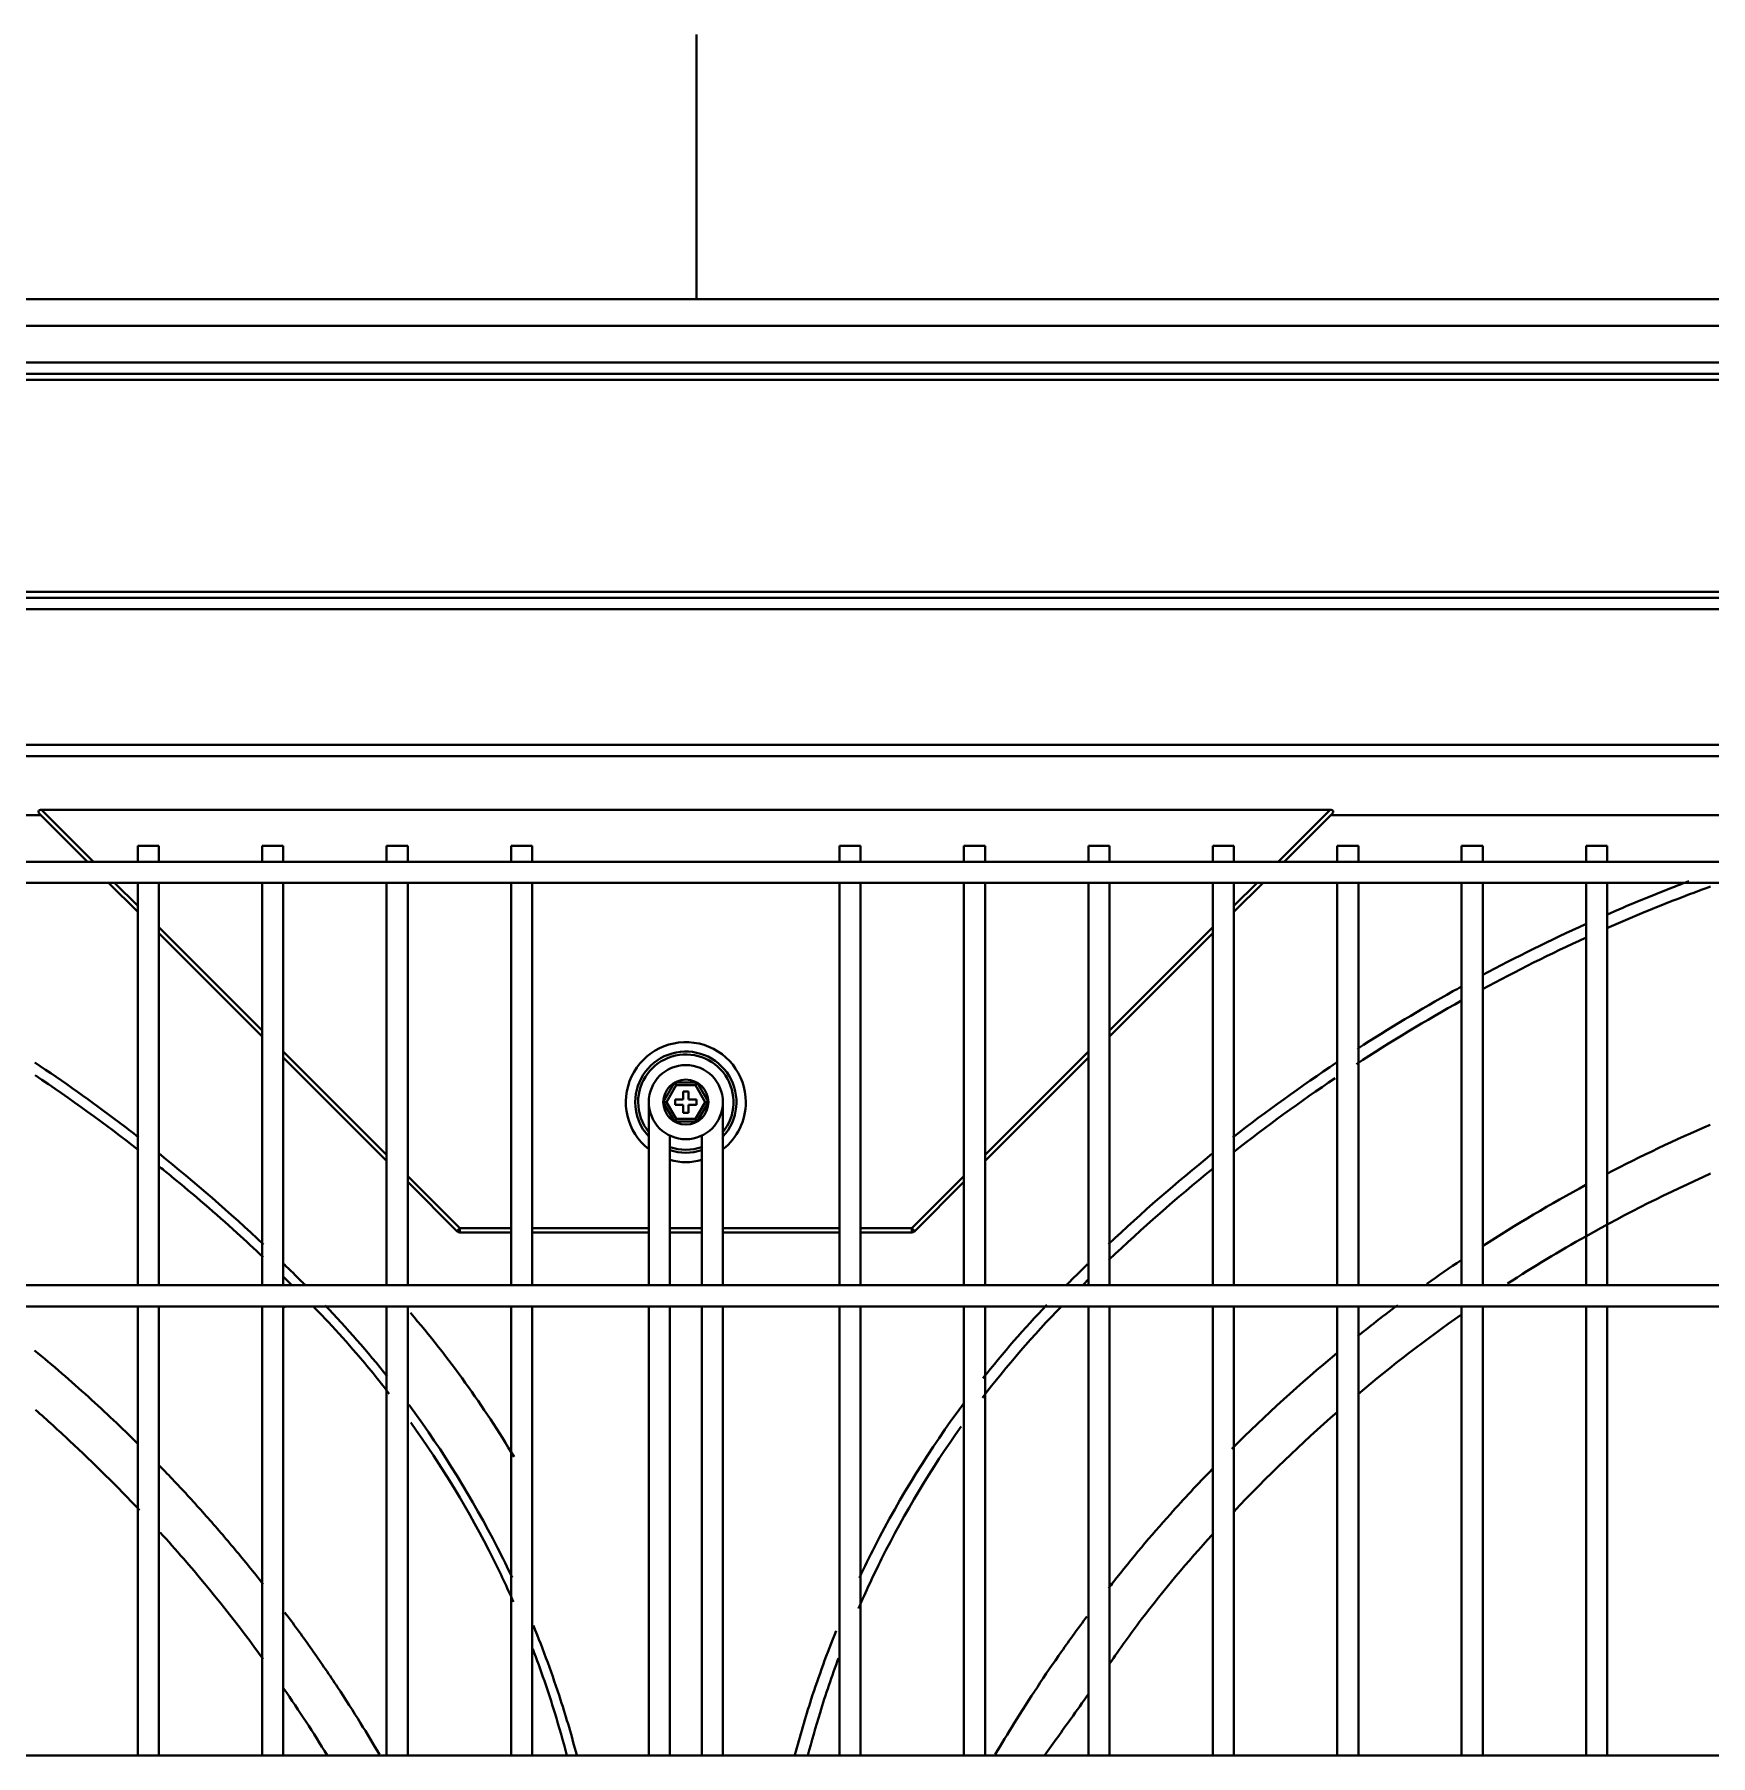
# Model space of a CAD drawing. Extents: x 58467 to 79089, y -33726 to -17391.
# Drawn here: x 78422.12 to 78453.77, y -19437.4 to -19404.9 of the extents above; entities that cross this region are included whole.
import ezdxf

# ---------------------------------------------------------------- set-up
doc = ezdxf.new("R2010")
doc.units = 0
doc.header["$LTSCALE"] = 100
doc.layers.add('+ENTE-ST-DOSEME USTU KONDDRENAJ', color=110, linetype='DOSEMEUSTUKONDENSDRENAJ_LINE', lineweight=40)
doc.linetypes.add('DOSEMEUSTUKONDENSDRENAJ_LINE', pattern='A,300,-40,["CD",Standard,S=15,R=0,X=-35,Y=-7.5],0', length=340)

# ---------------------------------------------------------------- blocks, each defined once
blk = doc.blocks.new('2 KAT SOL')
at = {"color": 3}
for p, q in [((54125.214, -32110.983, -3.539), (54125.214, -32105.983, -3.539)), ((54067.032, -32110.983, -3.539), (54183.034, -32110.983, -3.539)), ((54183.034, -32111.483, -3.539), (54067.032, -32111.483, -3.539)), ((54072.439, -32112.179, -3.539), (54177.584, -32112.179, -3.539)), ((54177.584, -32112.391, -3.539), (54072.439, -32112.391, -3.539)), ((54177.584, -32112.503, -3.539), (54072.439, -32112.503, -3.539)), ((54072.439, -32116.508, -3.539), (54177.584, -32116.508, -3.539)), ((54072.439, -32116.621, -3.539), (54177.584, -32116.621, -3.539)), ((54177.584, -32116.833, -3.539), (54072.439, -32116.833, -3.539)), ((54072.432, -32119.4, -3.539), (54177.59, -32119.4, -3.539)), ((54177.438, -32119.612, -3.539), (54072.585, -32119.612, -3.539)), ((54102.012, -32120.724, -3.539), (54112.834, -32120.724, -3.539)), ((54113.714, -32121.604, -3.539), (54112.814, -32120.704, -3.539)), ((54112.847, -32120.624, -3.539), (54137.175, -32120.624, -3.539)), ((54113.827, -32121.604, -3.539), (54112.847, -32120.624, -3.539)), ((54137.175, -32120.624, -3.539), (54136.195, -32121.604, -3.539)), ((54137.209, -32120.704, -3.539), (54136.308, -32121.604, -3.539)), ((54137.189, -32120.724, -3.539), (54148.01, -32120.724, -3.539)), ((54114.662, -32121.304, -3.539), (54114.662, -32121.604, -3.539)), ((54115.062, -32121.304, -3.539), (54114.662, -32121.304, -3.539)), ((54115.062, -32121.604, -3.539), (54115.062, -32121.304, -3.539)), ((54117.012, -32121.304, -3.539), (54117.012, -32121.604, -3.539)), ((54117.412, -32121.304, -3.539), (54117.012, -32121.304, -3.539)), ((54117.412, -32121.604, -3.539), (54117.412, -32121.304, -3.539)), ((54119.362, -32121.304, -3.539), (54119.362, -32121.604, -3.539)), ((54119.762, -32121.304, -3.539), (54119.362, -32121.304, -3.539)), ((54119.762, -32121.604, -3.539), (54119.762, -32121.304, -3.539)), ((54121.711, -32121.304, -3.539), (54121.711, -32121.604, -3.539)), ((54122.111, -32121.304, -3.539), (54121.711, -32121.304, -3.539)), ((54122.111, -32121.604, -3.539), (54122.111, -32121.304, -3.539)), ((54127.91, -32121.304, -3.539), (54127.91, -32121.604, -3.539)), ((54128.31, -32121.304, -3.539), (54127.91, -32121.304, -3.539)), ((54128.31, -32121.604, -3.539), (54128.31, -32121.304, -3.539)), ((54130.26, -32121.304, -3.539), (54130.26, -32121.604, -3.539)), ((54130.66, -32121.304, -3.539), (54130.26, -32121.304, -3.539)), ((54130.66, -32121.604, -3.539), (54130.66, -32121.304, -3.539)), ((54132.61, -32121.304, -3.539), (54132.61, -32121.604, -3.539)), ((54133.01, -32121.304, -3.539), (54132.61, -32121.304, -3.539)), ((54133.01, -32121.604, -3.539), (54133.01, -32121.304, -3.539)), ((54134.959, -32121.304, -3.539), (54134.959, -32121.604, -3.539)), ((54135.359, -32121.304, -3.539), (54134.959, -32121.304, -3.539)), ((54135.359, -32121.604, -3.539), (54135.359, -32121.304, -3.539)), ((54137.309, -32121.304, -3.539), (54137.309, -32121.604, -3.539)), ((54137.709, -32121.304, -3.539), (54137.309, -32121.304, -3.539)), ((54137.709, -32121.604, -3.539), (54137.709, -32121.304, -3.539)), ((54139.658, -32121.304, -3.539), (54139.658, -32121.604, -3.539)), ((54140.058, -32121.304, -3.539), (54139.658, -32121.304, -3.539)), ((54140.058, -32121.604, -3.539), (54140.058, -32121.304, -3.539)), ((54142.008, -32121.304, -3.539), (54142.008, -32121.604, -3.539)), ((54142.408, -32121.304, -3.539), (54142.008, -32121.304, -3.539)), ((54142.408, -32121.604, -3.539), (54142.408, -32121.304, -3.539)), ((54177.76, -32121.604, -3.539), (54072.305, -32121.604, -3.539)), ((54072.305, -32122.004, -3.539), (54177.76, -32122.004, -3.539)), ((54114.662, -32122.553, -3.539), (54114.114, -32122.004, -3.539)), ((54114.662, -32122.439, -3.539), (54114.227, -32122.004, -3.539)), ((54114.662, -32122.004, -3.539), (54114.662, -32129.603, -3.539)), ((54115.062, -32129.603, -3.539), (54115.062, -32122.004, -3.539)), ((54117.012, -32122.004, -3.539), (54117.012, -32129.603, -3.539)), ((54117.412, -32129.603, -3.539), (54117.412, -32122.004, -3.539)), ((54119.362, -32122.004, -3.539), (54119.362, -32129.603, -3.539)), ((54119.762, -32129.603, -3.539), (54119.762, -32122.004, -3.539)), ((54121.711, -32122.004, -3.539), (54121.711, -32129.603, -3.539)), ((54122.111, -32129.603, -3.539), (54122.111, -32122.004, -3.539)), ((54127.91, -32122.004, -3.539), (54127.91, -32129.603, -3.539)), ((54128.31, -32129.603, -3.539), (54128.31, -32122.004, -3.539)), ((54130.26, -32122.004, -3.539), (54130.26, -32129.603, -3.539)), ((54130.66, -32129.603, -3.539), (54130.66, -32122.004, -3.539)), ((54132.61, -32122.004, -3.539), (54132.61, -32129.603, -3.539)), ((54133.01, -32129.603, -3.539), (54133.01, -32122.004, -3.539)), ((54134.959, -32122.004, -3.539), (54134.959, -32129.603, -3.539)), ((54135.359, -32129.603, -3.539), (54135.359, -32122.004, -3.539)), ((54135.795, -32122.004, -3.539), (54135.359, -32122.44, -3.539)), ((54135.908, -32122.004, -3.539), (54135.359, -32122.553, -3.539)), ((54137.309, -32122.004, -3.539), (54137.309, -32129.603, -3.539)), ((54137.709, -32129.603, -3.539), (54137.709, -32122.004, -3.539)), ((54139.658, -32122.004, -3.539), (54139.658, -32129.603, -3.539)), ((54140.058, -32129.603, -3.539), (54140.058, -32122.004, -3.539)), ((54142.008, -32122.004, -3.539), (54142.008, -32129.603, -3.539)), ((54142.408, -32129.603, -3.539), (54142.408, -32122.004, -3.539)), ((54117.012, -32124.789, -3.539), (54115.062, -32122.839, -3.539)), ((54117.012, -32124.902, -3.539), (54115.062, -32122.953, -3.539)), ((54134.959, -32122.84, -3.539), (54133.01, -32124.79, -3.539)), ((54134.959, -32122.953, -3.539), (54133.01, -32124.903, -3.539)), ((54119.362, -32127.139, -3.539), (54117.412, -32125.189, -3.539)), ((54119.362, -32127.252, -3.539), (54117.412, -32125.302, -3.539)), ((54132.61, -32125.19, -3.539), (54130.66, -32127.139, -3.539)), ((54132.61, -32125.303, -3.539), (54130.66, -32127.252, -3.539)), ((54124.586, -32126.144, -3.539), (54124.799, -32125.776, -3.539)), ((54124.828, -32125.826, -3.539), (54124.644, -32126.144, -3.539)), ((54124.799, -32125.776, -3.539), (54125.224, -32125.776, -3.539)), ((54124.828, -32125.826, -3.539), (54124.799, -32125.776, -3.539)), ((54125.195, -32125.826, -3.539), (54124.828, -32125.826, -3.539)), ((54125.061, -32125.944, -3.539), (54124.961, -32125.944, -3.539)), ((54124.961, -32126.094, -3.539), (54124.961, -32125.944, -3.539)), ((54125.061, -32125.944, -3.539), (54125.061, -32126.094, -3.539)), ((54125.224, -32125.776, -3.539), (54125.195, -32125.826, -3.539)), ((54125.378, -32126.144, -3.539), (54125.195, -32125.826, -3.539)), ((54125.224, -32125.776, -3.539), (54125.436, -32126.144, -3.539)), ((54124.311, -32126.158, -3.539), (54124.311, -32127.537, -3.539)), ((54124.799, -32126.512, -3.539), (54124.586, -32126.144, -3.539)), ((54124.644, -32126.144, -3.539), (54124.586, -32126.144, -3.539)), ((54124.644, -32126.144, -3.539), (54124.828, -32126.462, -3.539)), ((54124.811, -32126.094, -3.539), (54124.811, -32126.194, -3.539)), ((54124.961, -32126.094, -3.539), (54124.811, -32126.094, -3.539)), ((54124.961, -32126.194, -3.539), (54124.811, -32126.194, -3.539)), ((54124.961, -32126.344, -3.539), (54124.961, -32126.194, -3.539)), ((54125.061, -32126.344, -3.539), (54124.961, -32126.344, -3.539)), ((54125.061, -32126.094, -3.539), (54125.211, -32126.094, -3.539)), ((54125.061, -32126.194, -3.539), (54125.061, -32126.344, -3.539)), ((54125.061, -32126.194, -3.539), (54125.211, -32126.194, -3.539)), ((54125.195, -32126.462, -3.539), (54125.378, -32126.144, -3.539)), ((54125.211, -32126.094, -3.539), (54125.211, -32126.194, -3.539)), ((54125.436, -32126.144, -3.539), (54125.224, -32126.512, -3.539)), ((54125.436, -32126.144, -3.539), (54125.378, -32126.144, -3.539)), ((54125.711, -32127.537, -3.539), (54125.711, -32126.163, -3.539)), ((54124.828, -32126.462, -3.539), (54124.799, -32126.512, -3.539)), ((54125.224, -32126.512, -3.539), (54124.799, -32126.512, -3.539)), ((54124.828, -32126.462, -3.539), (54125.195, -32126.462, -3.539)), ((54125.224, -32126.512, -3.539), (54125.195, -32126.462, -3.539)), ((54124.711, -32127.537, -3.539), (54124.711, -32126.777, -3.539)), ((54125.311, -32126.777, -3.539), (54125.311, -32127.537, -3.539)), ((54120.746, -32128.523, -3.539), (54119.761, -32127.539, -3.539)), ((54120.689, -32128.579, -3.539), (54119.761, -32127.652, -3.539)), ((54124.311, -32127.537, -3.539), (54124.311, -32127.82, -3.539)), ((54124.711, -32127.82, -3.539), (54124.711, -32127.537, -3.539)), ((54125.311, -32127.537, -3.539), (54125.311, -32127.82, -3.539)), ((54125.711, -32127.82, -3.539), (54125.711, -32127.537, -3.539)), ((54130.26, -32127.539, -3.539), (54129.277, -32128.523, -3.539)), ((54130.26, -32127.652, -3.539), (54129.333, -32128.579, -3.539)), ((54124.311, -32127.82, -3.539), (54124.311, -32128.186, -3.539)), ((54124.311, -32127.82, -3.539), (54124.311, -32127.82, -3.539)), ((54124.711, -32128.186, -3.539), (54124.711, -32127.82, -3.539)), ((54125.311, -32127.82, -3.539), (54125.311, -32128.186, -3.539)), ((54125.711, -32128.186, -3.539), (54125.711, -32127.82, -3.539)), ((54124.311, -32128.186, -3.539), (54124.311, -32128.468, -3.539)), ((54124.311, -32128.186, -3.539), (54124.311, -32128.186, -3.539)), ((54124.711, -32128.468, -3.539), (54124.711, -32128.186, -3.539)), ((54125.311, -32128.186, -3.539), (54125.311, -32128.469, -3.539)), ((54125.711, -32128.469, -3.539), (54125.711, -32128.186, -3.539)), ((54120.689, -32128.579, -3.539), (54120.746, -32128.523, -3.539)), ((54121.711, -32128.523, -3.539), (54120.746, -32128.523, -3.539)), ((54120.746, -32128.523, -3.539), (54120.746, -32128.603, -3.539)), ((54121.711, -32128.603, -3.539), (54120.746, -32128.603, -3.539)), ((54124.311, -32128.523, -3.539), (54122.111, -32128.523, -3.539)), ((54124.311, -32128.603, -3.539), (54122.111, -32128.603, -3.539)), ((54124.311, -32128.468, -3.539), (54124.311, -32129.603, -3.539)), ((54124.711, -32129.603, -3.539), (54124.711, -32128.468, -3.539)), ((54125.311, -32128.523, -3.539), (54124.711, -32128.523, -3.539)), ((54125.311, -32128.603, -3.539), (54124.711, -32128.603, -3.539)), ((54125.311, -32128.469, -3.539), (54125.311, -32129.603, -3.539)), ((54125.711, -32129.603, -3.539), (54125.711, -32128.469, -3.539)), ((54127.91, -32128.523, -3.539), (54125.711, -32128.523, -3.539)), ((54127.91, -32128.603, -3.539), (54125.711, -32128.603, -3.539)), ((54129.277, -32128.523, -3.539), (54128.31, -32128.523, -3.539)), ((54129.277, -32128.603, -3.539), (54128.31, -32128.603, -3.539)), ((54129.277, -32128.523, -3.539), (54129.333, -32128.579, -3.539)), ((54129.277, -32128.603, -3.539), (54129.277, -32128.523, -3.539)), ((54139.654, -32129.603, -3.539), (54139.654, -32129.131, -3.539)), ((54184.259, -32129.603, -3.539), (54065.897, -32129.603, -3.539)), ((54065.897, -32130.003, -3.539), (54184.259, -32130.003, -3.539)), ((54114.662, -32130.003, -3.539), (54114.662, -32138.482, -3.539)), ((54115.062, -32138.482, -3.539), (54115.062, -32130.003, -3.539)), ((54117.012, -32130.003, -3.539), (54117.012, -32138.482, -3.539)), ((54117.412, -32138.482, -3.539), (54117.412, -32130.003, -3.539)), ((54119.362, -32130.003, -3.539), (54119.362, -32138.482, -3.539)), ((54119.762, -32138.482, -3.539), (54119.762, -32130.003, -3.539)), ((54121.711, -32130.003, -3.539), (54121.711, -32138.482, -3.539)), ((54122.111, -32138.482, -3.539), (54122.111, -32130.003, -3.539)), ((54124.311, -32130.003, -3.539), (54124.311, -32138.481, -3.539)), ((54124.711, -32138.481, -3.539), (54124.711, -32130.003, -3.539)), ((54125.311, -32130.003, -3.539), (54125.311, -32138.482, -3.539)), ((54125.711, -32138.482, -3.539), (54125.711, -32130.003, -3.539)), ((54127.91, -32130.003, -3.539), (54127.91, -32138.482, -3.539)), ((54128.31, -32138.482, -3.539), (54128.31, -32130.003, -3.539)), ((54130.26, -32130.003, -3.539), (54130.26, -32138.482, -3.539)), ((54130.66, -32138.482, -3.539), (54130.66, -32130.003, -3.539)), ((54132.61, -32130.003, -3.539), (54132.61, -32138.482, -3.539)), ((54133.01, -32138.482, -3.539), (54133.01, -32130.003, -3.539)), ((54134.959, -32130.003, -3.539), (54134.959, -32138.482, -3.539)), ((54135.359, -32138.482, -3.539), (54135.359, -32130.003, -3.539)), ((54137.309, -32130.003, -3.539), (54137.309, -32138.482, -3.539)), ((54137.709, -32138.482, -3.539), (54137.709, -32130.003, -3.539)), ((54139.654, -32130.157, -3.539), (54139.654, -32130.003, -3.539)), ((54139.658, -32130.003, -3.539), (54139.658, -32138.482, -3.539)), ((54140.058, -32138.482, -3.539), (54140.058, -32130.003, -3.539)), ((54142.008, -32130.003, -3.539), (54142.008, -32138.482, -3.539)), ((54142.408, -32138.482, -3.539), (54142.408, -32130.003, -3.539)), ((54184.259, -32138.481, -3.539), (54065.897, -32138.481, -3.539))]:
    blk.add_line(p, q, dxfattribs=at)
for radius in [0.7, 0.425, 0.425]:
    blk.add_circle((54125.011, -32126.144, -3.539), radius, dxfattribs=at)
for centre, radius, start, end in [((54125.011, -32126.144, -3.539), 1.133, 0, 231.8569), ((54125.011, -32126.144, -3.539), 0.956, 317.0195, 180), ((54125.011, -32126.144, -3.539), 0.9, 321.0356, 180), ((54125.011, -32126.144, -3.539), 0.956, 180, 222.9806), ((54125.011, -32126.144, -3.539), 0.9, 180, 218.9588), ((54125.011, -32126.144, -3.539), 1.133, 308.1375, 0), ((54125.011, -32126.144, -3.539), 0.9, 250.5432, 289.457), ((54125.011, -32126.144, -3.539), 0.956, 251.7356, 288.2643), ((54125.011, -32126.144, -3.539), 1.133, 254.6551, 285.3394), ((54120.746, -32128.523, -3.539), 0.08, 225, 270), ((54129.277, -32128.523, -3.539), 0.08, 270, 315)]:
    blk.add_arc(centre, radius, start, end, dxfattribs=at)
for centre, major_axis in [((54112.927, -32120.704, -3.539), (0.137, -0.057)), ((54137.095, -32120.704, -3.539), (-0.137, -0.057))]:
    blk.add_ellipse(centre, major_axis=major_axis, ratio=0.414214, start_param=2.356194, end_param=3.926991, dxfattribs=at)
for points, knots in [([(54143.944, -32121.973, -3.539), (54143.841, -32122.012, -3.539), (54143.738, -32122.052, -3.539), (54143.219, -32122.255, -3.539), (54142.804, -32122.426, -3.539), (54142.393, -32122.607, -3.539)], [0, 0, 0, 0, 0.197193, 0.197193, 1, 1, 1, 1]), ([(54144.353, -32122.072, -3.539), (54143.935, -32122.226, -3.539), (54143.519, -32122.388, -3.539), (54142.869, -32122.656, -3.539), (54142.632, -32122.758, -3.539), (54142.397, -32122.862, -3.539)], [0, 0, 0, 0, 0.635021, 0.635021, 1, 1, 1, 1]), ([(54139.647, -32123.965, -3.539), (54139.596, -32123.994, -3.539), (54139.545, -32124.022, -3.539), (54138.88, -32124.395, -3.539), (54138.28, -32124.756, -3.539), (54137.693, -32125.136, -3.539)], [0, 0, 0, 0, 0.077105, 0.077105, 1, 1, 1, 1]), ([(54114.68, -32126.81, -3.539), (54114.557, -32126.713, -3.539), (54114.433, -32126.618, -3.539), (54113.791, -32126.133, -3.539), (54113.261, -32125.756, -3.539), (54112.72, -32125.395, -3.539)], [0, 0, 0, 0, 0.194449, 0.194449, 1, 1, 1, 1]), ([(54117.03, -32129.07, -3.539), (54116.866, -32128.915, -3.539), (54116.7, -32128.762, -3.539), (54116.132, -32128.247, -3.539), (54115.724, -32127.894, -3.539), (54115.231, -32127.489, -3.539), (54115.154, -32127.427, -3.539), (54115.077, -32127.365, -3.539)], [0, 0, 0, 0, 0.260082, 0.260082, 0.885277, 0.885277, 1, 1, 1, 1]), ([(54144.357, -32127.494, -3.539), (54143.568, -32127.846, -3.539), (54142.279, -32128.49, -3.539), (54141.012, -32129.254, -3.539), (54140.524, -32129.57, -3.539)], [0, 0, 0, 0, 0.61117, 1, 1, 1, 1]), ([(54119.412, -32131.649, -3.539), (54119.212, -32131.39, -3.539), (54119.005, -32131.136, -3.539), (54118.619, -32130.688, -3.539), (54118.444, -32130.492, -3.539), (54118.168, -32130.198, -3.539), (54118.071, -32130.096, -3.539), (54117.973, -32129.996, -3.539)], [0, 0, 0, 0, 0.449884, 0.449884, 0.8085, 0.8085, 1, 1, 1, 1]), ([(54138.456, -32129.975, -3.539), (54138.301, -32130.09, -3.539), (54138.147, -32130.208, -3.539), (54137.896, -32130.404, -3.539), (54137.798, -32130.481, -3.539), (54137.7, -32130.559, -3.539)], [0, 0, 0, 0, 0.608126, 0.608126, 1, 1, 1, 1]), ([(54112.715, -32130.831, -3.539), (54113.062, -32131.116, -3.539), (54113.401, -32131.41, -3.539), (54114.051, -32131.999, -3.539), (54114.36, -32132.291, -3.539), (54114.667, -32132.595, -3.539)], [0, 0, 0, 0, 0.511236, 0.511236, 1, 1, 1, 1]), ([(54121.733, -32135.122, -3.539), (54121.644, -32134.933, -3.539), (54121.552, -32134.746, -3.539), (54120.983, -32133.633, -3.539), (54120.428, -32132.736, -3.539), (54119.802, -32131.885, -3.539), (54119.793, -32131.872, -3.539), (54119.784, -32131.86, -3.539)], [0, 0, 0, 0, 0.165073, 0.165073, 0.987864, 0.987864, 1, 1, 1, 1]), ([(54130.248, -32131.844, -3.539), (54129.621, -32132.691, -3.539), (54129.064, -32133.588, -3.539), (54128.477, -32134.73, -3.539), (54128.381, -32134.926, -3.539), (54128.288, -32135.123, -3.539)], [0, 0, 0, 0, 0.829987, 0.829987, 1, 1, 1, 1]), ([(54114.699, -32133.85, -3.539), (54114.276, -32133.403, -3.539), (54113.632, -32132.765, -3.539), (54112.953, -32132.147, -3.539), (54112.735, -32131.956, -3.539)], [0, 0, 0, 0, 0.68539, 1, 1, 1, 1]), ([(54121.756, -32135.58, -3.539), (54121.635, -32135.306, -3.539), (54121.508, -32135.036, -3.539), (54120.924, -32133.869, -3.539), (54120.406, -32133.011, -3.539), (54119.819, -32132.194, -3.539)], [0, 0, 0, 0, 0.228133, 0.228133, 1, 1, 1, 1]), ([(54130.207, -32132.27, -3.539), (54129.643, -32133.064, -3.539), (54129.143, -32133.897, -3.539), (54128.553, -32135.076, -3.539), (54128.408, -32135.388, -3.539), (54128.27, -32135.705, -3.539)], [0, 0, 0, 0, 0.739872, 0.739872, 1, 1, 1, 1]), ([(54115.075, -32133.01, -3.539), (54115.168, -32133.106, -3.539), (54115.456, -32133.404, -3.539), (54115.924, -32133.917, -3.539), (54116.472, -32134.551, -3.539), (54116.835, -32134.997, -3.539), (54117.018, -32135.23, -3.539), (54117.03, -32135.245, -3.539)], [0, 0, 0, 0, 0.134617, 0.418834, 0.70095, 0.980961, 1, 1, 1, 1]), ([(54132.99, -32135.323, -3.539), (54133.022, -32135.282, -3.539), (54133.397, -32134.803, -3.539), (54134.034, -32134.039, -3.539), (54134.68, -32133.354, -3.539), (54134.947, -32133.076, -3.539)], [0, 0, 0, 0, 0.052501, 0.612417, 1, 1, 1, 1]), ([(54117.031, -32136.662, -3.539), (54116.564, -32136.016, -3.539), (54115.928, -32135.211, -3.539), (54115.237, -32134.433, -3.539), (54115.088, -32134.269, -3.539)], [0, 0, 0, 0, 0.788206, 1, 1, 1, 1]), ([(54134.95, -32134.312, -3.539), (54134.484, -32134.823, -3.539), (54133.812, -32135.614, -3.539), (54133.205, -32136.468, -3.539), (54133.008, -32136.751, -3.539)], [0, 0, 0, 0, 0.672281, 1, 1, 1, 1]), ([(54117.439, -32135.778, -3.539), (54117.459, -32135.803, -3.539), (54117.642, -32136.048, -3.539), (54117.979, -32136.515, -3.539), (54118.437, -32137.187, -3.539), (54118.853, -32137.837, -3.539), (54119.112, -32138.265, -3.539), (54119.229, -32138.464, -3.539)], [0, 0, 0, 0, 0.030003, 0.283624, 0.535302, 0.785046, 1, 1, 1, 1]), ([(54122.952, -32138.474, -3.539), (54122.859, -32138.122, -3.539), (54122.757, -32137.773, -3.539), (54122.493, -32136.955, -3.539), (54122.322, -32136.488, -3.539), (54122.133, -32136.028, -3.539)], [0, 0, 0, 0, 0.420981, 0.420981, 1, 1, 1, 1]), ([(54130.852, -32138.464, -3.539), (54130.969, -32138.265, -3.539), (54131.368, -32137.604, -3.539), (54131.943, -32136.733, -3.539), (54132.419, -32136.076, -3.539), (54132.582, -32135.858, -3.539)], [0, 0, 0, 0, 0.221999, 0.739418, 1, 1, 1, 1]), ([(54127.849, -32136.126, -3.539), (54127.677, -32136.552, -3.539), (54127.52, -32136.983, -3.539), (54127.266, -32137.766, -3.539), (54127.164, -32138.116, -3.539), (54127.071, -32138.47, -3.539)], [0, 0, 0, 0, 0.555539, 0.555539, 1, 1, 1, 1]), ([(54122.765, -32138.48, -3.539), (54122.695, -32138.21, -3.539), (54122.619, -32137.941, -3.539), (54122.413, -32137.269, -3.539), (54122.274, -32136.866, -3.539), (54122.121, -32136.467, -3.539)], [0, 0, 0, 0, 0.398194, 0.398194, 1, 1, 1, 1]), ([(54127.894, -32136.642, -3.539), (54127.767, -32136.983, -3.539), (54127.65, -32137.328, -3.539), (54127.462, -32137.941, -3.539), (54127.386, -32138.209, -3.539), (54127.316, -32138.479, -3.539)], [0, 0, 0, 0, 0.563574, 0.563574, 1, 1, 1, 1]), ([(54132.612, -32137.319, -3.539), (54132.503, -32137.476, -3.539), (54132.231, -32137.862, -3.539), (54131.947, -32138.245, -3.539), (54131.784, -32138.478, -3.539)], [0, 0, 0, 0, 0.404883, 1, 1, 1, 1])]:
    blk.add_open_spline(points, degree=3, knots=knots, dxfattribs=at)
for points in [[(54141.998, -32122.783, -3.539), (54141.336, -32123.084, -3.539), (54140.683, -32123.407, -3.539), (54140.045, -32123.749, -3.539)], [(54141.999, -32123.04, -3.539), (54141.341, -32123.342, -3.539), (54140.689, -32123.666, -3.539), (54140.05, -32124.011, -3.539)], [(54139.653, -32124.228, -3.539), (54138.977, -32124.605, -3.539), (54138.315, -32125.005, -3.539), (54137.67, -32125.426, -3.539)], [(54114.68, -32127.049, -3.539), (54114.046, -32126.554, -3.539), (54113.395, -32126.083, -3.539), (54112.728, -32125.636, -3.539)], [(54137.296, -32125.397, -3.539), (54136.626, -32125.844, -3.539), (54135.974, -32126.315, -3.539), (54135.34, -32126.81, -3.539)], [(54137.269, -32125.692, -3.539), (54136.613, -32126.134, -3.539), (54135.974, -32126.6, -3.539), (54135.352, -32127.087, -3.539)], [(54144.352, -32126.571, -3.539), (54143.689, -32126.856, -3.539), (54143.039, -32127.164, -3.539), (54142.402, -32127.496, -3.539)], [(54117.037, -32128.831, -3.539), (54116.403, -32128.233, -3.539), (54115.747, -32127.662, -3.539), (54115.069, -32127.117, -3.539)], [(54134.944, -32127.123, -3.539), (54134.273, -32127.663, -3.539), (54133.621, -32128.23, -3.539), (54132.99, -32128.826, -3.539)], [(54134.948, -32127.41, -3.539), (54134.277, -32127.953, -3.539), (54133.626, -32128.524, -3.539), (54132.997, -32129.121, -3.539)], [(54142.005, -32127.707, -3.539), (54141.339, -32128.067, -3.539), (54140.687, -32128.453, -3.539), (54140.05, -32128.865, -3.539)], [(54117.762, -32129.536, -3.539), (54117.651, -32129.424, -3.539), (54117.539, -32129.314, -3.539), (54117.426, -32129.204, -3.539)], [(54132.597, -32129.202, -3.539), (54132.484, -32129.312, -3.539), (54132.371, -32129.424, -3.539), (54132.259, -32129.536, -3.539)], [(54139.652, -32129.127, -3.539), (54139.433, -32129.274, -3.539), (54139.215, -32129.425, -3.539), (54138.999, -32129.578, -3.539)], [(54117.575, -32129.597, -3.539), (54117.524, -32129.547, -3.539), (54117.473, -32129.497, -3.539), (54117.422, -32129.447, -3.539)], [(54117.826, -32129.599, -3.539), (54117.805, -32129.578, -3.539), (54117.784, -32129.557, -3.539), (54117.762, -32129.536, -3.539)], [(54132.259, -32129.536, -3.539), (54132.238, -32129.556, -3.539), (54132.217, -32129.577, -3.539), (54132.196, -32129.598, -3.539)], [(54132.603, -32129.502, -3.539), (54132.57, -32129.534, -3.539), (54132.538, -32129.566, -3.539), (54132.505, -32129.598, -3.539)], [(54117.401, -32130.046, -3.539), (54117.412, -32130.035, -3.539), (54117.423, -32130.024, -3.539), (54117.434, -32130.013, -3.539)], [(54119.371, -32131.322, -3.539), (54119.003, -32130.858, -3.539), (54118.613, -32130.411, -3.539), (54118.202, -32129.981, -3.539)], [(54119.812, -32130.123, -3.539), (54120.541, -32130.976, -3.539), (54121.193, -32131.883, -3.539), (54121.767, -32132.843, -3.539)], [(54132.108, -32129.996, -3.539), (54131.573, -32130.543, -3.539), (54131.072, -32131.123, -3.539), (54130.609, -32131.726, -3.539)], [(54131.826, -32129.974, -3.539), (54131.401, -32130.418, -3.539), (54130.999, -32130.88, -3.539), (54130.62, -32131.358, -3.539)], [(54139.654, -32130.156, -3.539), (54138.991, -32130.621, -3.539), (54138.338, -32131.12, -3.539), (54137.702, -32131.656, -3.539)], [(54137.304, -32130.882, -3.539), (54136.615, -32131.453, -3.539), (54135.954, -32132.055, -3.539), (54135.321, -32132.688, -3.539)], [(54137.306, -32131.997, -3.539), (54136.635, -32132.585, -3.539), (54135.984, -32133.214, -3.539), (54135.354, -32133.878, -3.539)], [(54118.237, -32138.474, -3.539), (54117.98, -32138.053, -3.539), (54117.708, -32137.634, -3.539), (54117.423, -32137.219, -3.539)]]:
    blk.add_open_spline(points, degree=3, dxfattribs=at)

msp = doc.modelspace()

# ---------------------------------------------------------------- block references
at = {"layer": '+ENTE-ST-DOSEME USTU KONDDRENAJ', "color": 3, "linetype": 'Continuous'}
msp.add_blockref('2 KAT SOL', (24309.411, 12701.082), dxfattribs=at)

doc.saveas('drawing.dxf')
